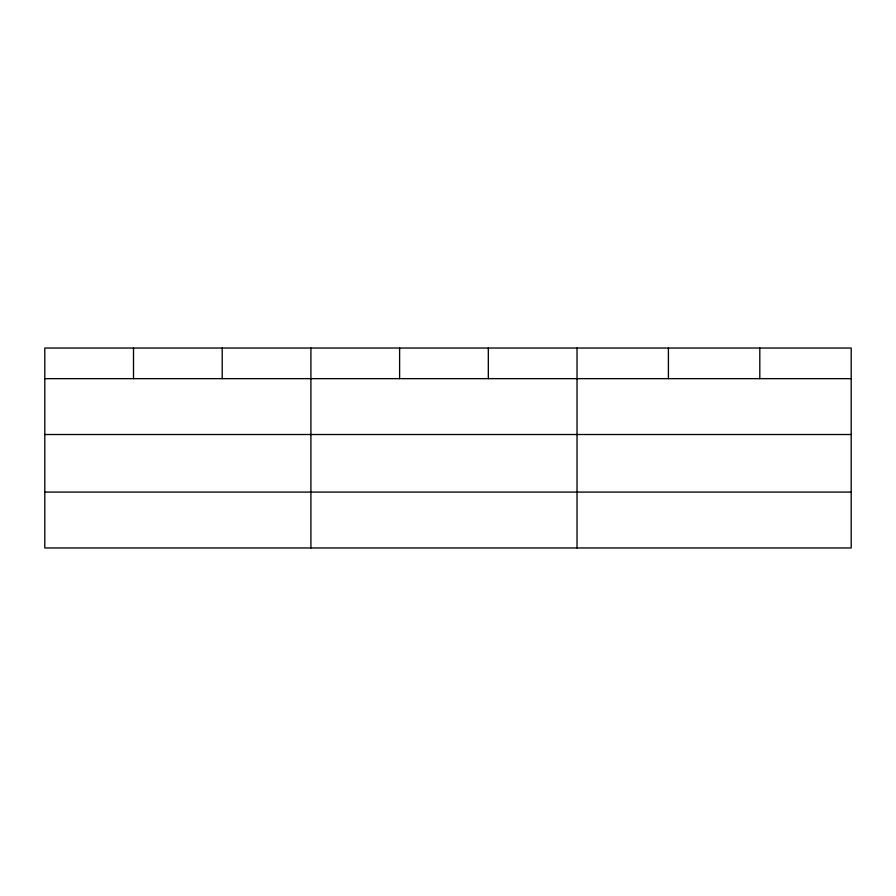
<?xml version="1.0" encoding="UTF-8"?>
<svg xmlns="http://www.w3.org/2000/svg" width="896" height="896" viewBox="0 0 896 896"><rect width="100%" height="100%" fill="white"/><g stroke="black" fill="none" stroke-linecap="round" stroke-linejoin="round"><path stroke-width="1.34" d="M851.2 434.515L851.2 348.04L44.8 348.04L44.8 547.96L851.2 547.96L851.2 434.515L44.8 434.515M44.8 378.65L851.2 378.65M44.8 492.083L851.2 492.083M759.808 348.04L759.808 378.65M668.416 348.04L668.416 378.65M577.024 348.04L577.024 547.96M488.32 348.04L488.32 378.65M399.616 348.04L399.616 378.65M310.912 348.04L310.912 547.96M222.208 348.04L222.208 378.65M133.504 348.04L133.504 378.65"/></g></svg>
